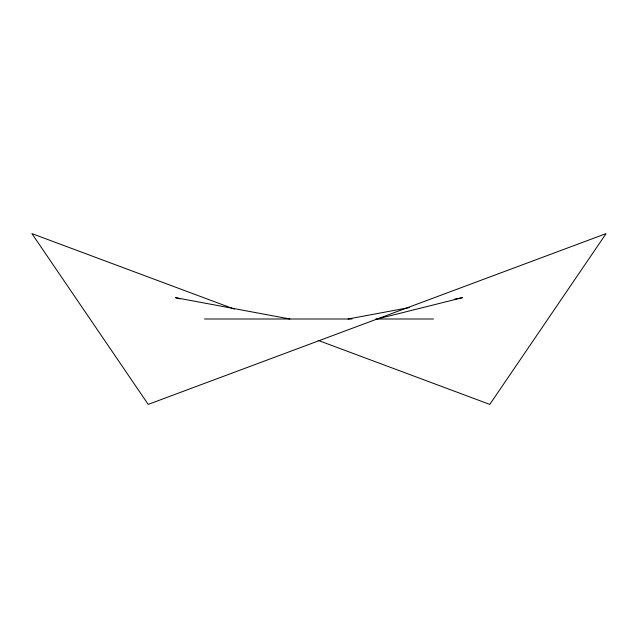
<?xml version="1.0" encoding="UTF-8"?>
<svg xmlns="http://www.w3.org/2000/svg" width="638" height="638" viewBox="0 0 638 638"><rect width="100%" height="100%" fill="white"/><g stroke="black" fill="none" stroke-linecap="round" stroke-linejoin="round"><path stroke-width="0.96" d="M377.154 319L462.55 297.651L454.727 299.11M348.077 319L409.716 307.508M204.527 319L352.048 319M375.734 319L433.473 319M289.923 319L175.45 297.651L180.251 298.847M234.266 309.087L31.9 233.604L148.215 404.396L606.1 233.604L489.785 404.396L318.195 340.389"/></g></svg>
